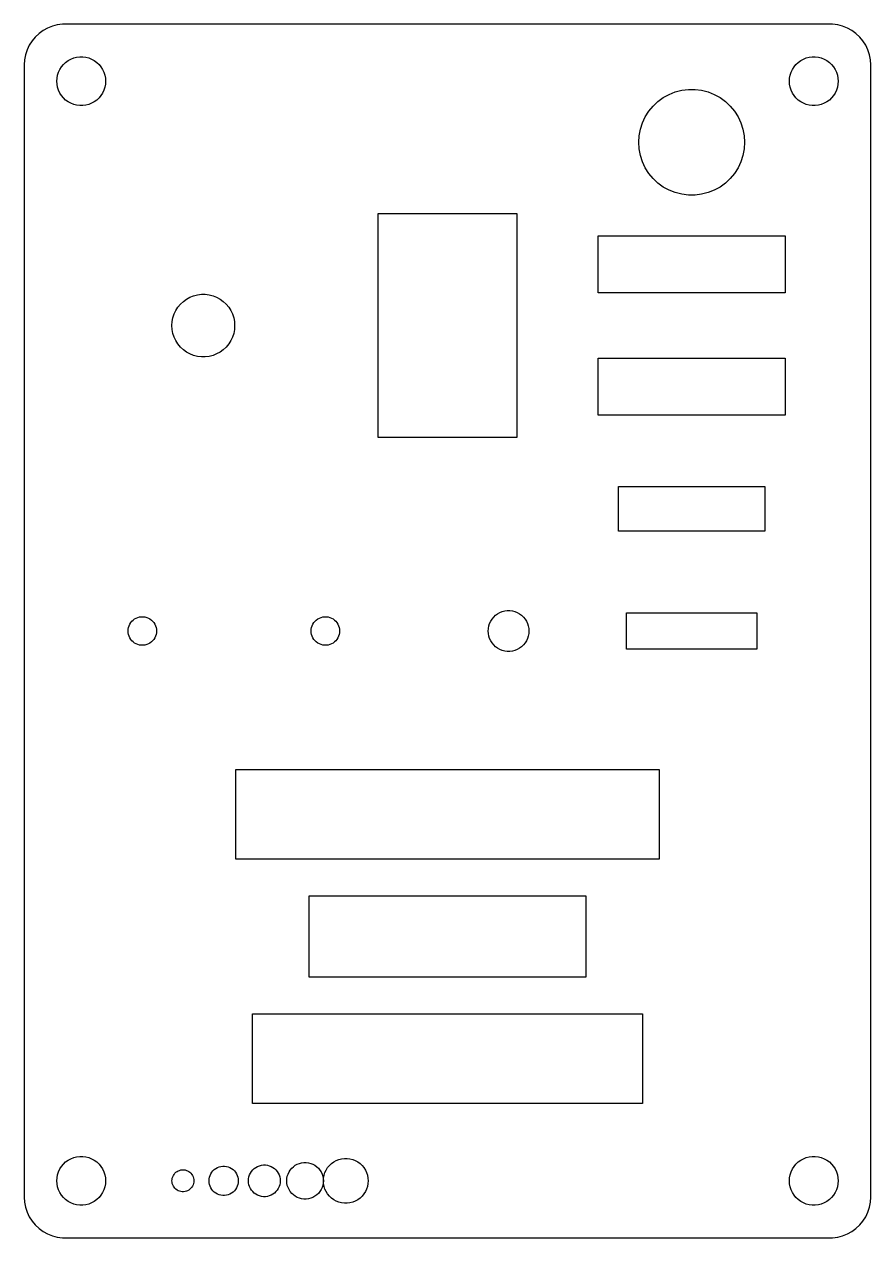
# Model space of a CAD drawing. Header units: metres. Extents: x -52 to 52, y -74 to 3413.
# Drawn here: x -52 to 52, y 2628.5 to 2777.5 of the extents above; entities that cross this region are included whole.
import ezdxf

# ---------------------------------------------------------------- set-up
doc = ezdxf.new("R2010")
doc.units = ezdxf.units.M

msp = doc.modelspace()

# ---------------------------------------------------------------- linework, layer by layer
for p, q in [((-49.1289, 2777.02), (-49.6791, 2776.72)), ((-48.5451, 2777.26), (-49.1289, 2777.02)), ((-47.9369, 2777.41), (-48.5451, 2777.26)), ((-47.3139, 2777.49), (-47.9369, 2777.41)), ((47.3139, 2777.49), (-47.3139, 2777.49)), ((47.9369, 2777.41), (47.3139, 2777.49)), ((48.5451, 2777.26), (47.9369, 2777.41)), ((49.1289, 2777.02), (48.5451, 2777.26)), ((49.6791, 2776.72), (49.1289, 2777.02)), ((-50.6448, 2775.92), (-51.0451, 2775.44)), ((-50.1871, 2776.35), (-50.6448, 2775.92)), ((-49.6791, 2776.72), (-50.1871, 2776.35)), ((50.1871, 2776.35), (49.6791, 2776.72)), ((50.6448, 2775.92), (50.1871, 2776.35)), ((51.0451, 2775.44), (50.6448, 2775.92)), ((-51.6489, 2774.34), (-51.8429, 2773.74)), ((-51.3815, 2774.91), (-51.6489, 2774.34)), ((-51.0451, 2775.44), (-51.3815, 2774.91)), ((51.3815, 2774.91), (51.0451, 2775.44)), ((51.6489, 2774.34), (51.3815, 2774.91)), ((51.8429, 2773.74), (51.6489, 2774.34)), ((-51.9606, 2773.13), (-52, 2772.5)), ((-51.8429, 2773.74), (-51.9606, 2773.13)), ((-47.427, 2772.26), (-47.1869, 2772.55)), ((-47.1869, 2772.55), (-46.9123, 2772.81)), ((-46.9123, 2772.81), (-46.6075, 2773.03)), ((-46.6075, 2773.03), (-46.2773, 2773.21)), ((-46.2773, 2773.21), (-45.927, 2773.35)), ((-45.927, 2773.35), (-45.5621, 2773.45)), ((-45.5621, 2773.45), (-45.1884, 2773.49)), ((-45.1884, 2773.49), (-44.8116, 2773.49)), ((-44.8116, 2773.49), (-44.4379, 2773.45)), ((-44.4379, 2773.45), (-44.0729, 2773.35)), ((-44.0729, 2773.35), (-43.7227, 2773.21)), ((-43.7227, 2773.21), (-43.3925, 2773.03)), ((-43.3925, 2773.03), (-43.0877, 2772.81)), ((-43.0877, 2772.81), (-42.8131, 2772.55)), ((-42.8131, 2772.55), (-42.5729, 2772.26)), ((42.5729, 2772.26), (42.8131, 2772.55)), ((42.8131, 2772.55), (43.0877, 2772.81)), ((43.0877, 2772.81), (43.3925, 2773.03)), ((43.3925, 2773.03), (43.7227, 2773.21)), ((43.7227, 2773.21), (44.0729, 2773.35)), ((44.0729, 2773.35), (44.4379, 2773.45)), ((44.4379, 2773.45), (44.8116, 2773.49)), ((44.8116, 2773.49), (45.1884, 2773.49)), ((45.1884, 2773.49), (45.5621, 2773.45)), ((45.5621, 2773.45), (45.927, 2773.35)), ((45.927, 2773.35), (46.2773, 2773.21)), ((46.2773, 2773.21), (46.6075, 2773.03)), ((46.6075, 2773.03), (46.9123, 2772.81)), ((46.9123, 2772.81), (47.1869, 2772.55)), ((47.1869, 2772.55), (47.427, 2772.26)), ((51.9606, 2773.13), (51.8429, 2773.74)), ((52, 2772.5), (51.9606, 2773.13)), ((-52, 2772.5), (-52, 2633.5)), ((-47.9763, 2770.88), (-47.9057, 2771.25)), ((-47.9057, 2771.25), (-47.7893, 2771.6)), ((-47.7893, 2771.6), (-47.6289, 2771.95)), ((-47.6289, 2771.95), (-47.427, 2772.26)), ((-42.5729, 2772.26), (-42.3711, 2771.95)), ((-42.3711, 2771.95), (-42.2107, 2771.6)), ((-42.2107, 2771.6), (-42.0942, 2771.25)), ((-42.0942, 2771.25), (-42.0237, 2770.88)), ((42.0237, 2770.88), (42.0942, 2771.25)), ((42.0942, 2771.25), (42.2107, 2771.6)), ((42.2107, 2771.6), (42.3711, 2771.95)), ((42.3711, 2771.95), (42.5729, 2772.26)), ((47.427, 2772.26), (47.6289, 2771.95)), ((47.6289, 2771.95), (47.7893, 2771.6)), ((47.7893, 2771.6), (47.9057, 2771.25)), ((47.9057, 2771.25), (47.9763, 2770.88)), ((52, 2633.5), (52, 2772.5)), ((-48, 2770.5), (-47.9763, 2770.88)), ((-47.9763, 2770.12), (-48, 2770.5)), ((-47.9057, 2769.75), (-47.9763, 2770.12)), ((-47.7893, 2769.4), (-47.9057, 2769.75)), ((-42.0942, 2769.75), (-42.2107, 2769.4)), ((-42.0237, 2770.12), (-42.0942, 2769.75)), ((-42.0237, 2770.88), (-42, 2770.5)), ((-42, 2770.5), (-42.0237, 2770.12)), ((42, 2770.5), (42.0237, 2770.88)), ((42.0237, 2770.12), (42, 2770.5)), ((42.0942, 2769.75), (42.0237, 2770.12)), ((42.2107, 2769.4), (42.0942, 2769.75)), ((47.9057, 2769.75), (47.7893, 2769.4)), ((47.9763, 2770.12), (47.9057, 2769.75)), ((47.9763, 2770.88), (48, 2770.5)), ((48, 2770.5), (47.9763, 2770.12)), ((-47.6289, 2769.05), (-47.7893, 2769.4)), ((-47.427, 2768.74), (-47.6289, 2769.05)), ((-47.1869, 2768.45), (-47.427, 2768.74)), ((-46.9123, 2768.19), (-47.1869, 2768.45)), ((-46.6075, 2767.97), (-46.9123, 2768.19)), ((-43.0877, 2768.19), (-43.3925, 2767.97)), ((-42.8131, 2768.45), (-43.0877, 2768.19)), ((-42.5729, 2768.74), (-42.8131, 2768.45)), ((-42.3711, 2769.05), (-42.5729, 2768.74)), ((-42.2107, 2769.4), (-42.3711, 2769.05)), ((25.8567, 2768.01), (26.5171, 2768.49)), ((26.5171, 2768.49), (27.2324, 2768.88)), ((27.2324, 2768.88), (27.9914, 2769.18)), ((27.9914, 2769.18), (28.782, 2769.38)), ((28.782, 2769.38), (29.5919, 2769.49)), ((29.5919, 2769.49), (30.4081, 2769.49)), ((30.4081, 2769.49), (31.218, 2769.38)), ((31.218, 2769.38), (32.0086, 2769.18)), ((32.0086, 2769.18), (32.7676, 2768.88)), ((32.7676, 2768.88), (33.4829, 2768.49)), ((33.4829, 2768.49), (34.1432, 2768.01)), ((42.3711, 2769.05), (42.2107, 2769.4)), ((42.5729, 2768.74), (42.3711, 2769.05)), ((42.8131, 2768.45), (42.5729, 2768.74)), ((43.0877, 2768.19), (42.8131, 2768.45)), ((43.3925, 2767.97), (43.0877, 2768.19)), ((46.9123, 2768.19), (46.6075, 2767.97)), ((47.1869, 2768.45), (46.9123, 2768.19)), ((47.427, 2768.74), (47.1869, 2768.45)), ((47.6289, 2769.05), (47.427, 2768.74)), ((47.7893, 2769.4), (47.6289, 2769.05)), ((-46.2773, 2767.79), (-46.6075, 2767.97)), ((-45.927, 2767.65), (-46.2773, 2767.79)), ((-45.5621, 2767.55), (-45.927, 2767.65)), ((-45.1884, 2767.51), (-45.5621, 2767.55)), ((-44.8116, 2767.51), (-45.1884, 2767.51)), ((-44.4379, 2767.55), (-44.8116, 2767.51)), ((-44.0729, 2767.65), (-44.4379, 2767.55)), ((-43.7227, 2767.79), (-44.0729, 2767.65)), ((-43.3925, 2767.97), (-43.7227, 2767.79)), ((24.304, 2766.13), (24.7414, 2766.82)), ((24.7414, 2766.82), (25.2617, 2767.45)), ((25.2617, 2767.45), (25.8567, 2768.01)), ((34.1432, 2768.01), (34.7383, 2767.45)), ((34.7383, 2767.45), (35.2586, 2766.82)), ((35.2586, 2766.82), (35.696, 2766.13)), ((43.7227, 2767.79), (43.3925, 2767.97)), ((44.0729, 2767.65), (43.7227, 2767.79)), ((44.4379, 2767.55), (44.0729, 2767.65)), ((44.8116, 2767.51), (44.4379, 2767.55)), ((45.1884, 2767.51), (44.8116, 2767.51)), ((45.5621, 2767.55), (45.1884, 2767.51)), ((45.927, 2767.65), (45.5621, 2767.55)), ((46.2773, 2767.79), (45.927, 2767.65)), ((46.6075, 2767.97), (46.2773, 2767.79)), ((23.7042, 2764.62), (23.9565, 2765.39)), ((23.9565, 2765.39), (24.304, 2766.13)), ((35.696, 2766.13), (36.0435, 2765.39)), ((36.0435, 2765.39), (36.2958, 2764.62)), ((23.5, 2763), (23.5513, 2763.81)), ((23.5513, 2763.81), (23.7042, 2764.62)), ((36.2958, 2764.62), (36.4487, 2763.81)), ((36.4487, 2763.81), (36.5, 2763)), ((23.5513, 2762.19), (23.5, 2763)), ((23.7042, 2761.38), (23.5513, 2762.19)), ((36.4487, 2762.19), (36.2958, 2761.38)), ((36.5, 2763), (36.4487, 2762.19)), ((23.9565, 2760.61), (23.7042, 2761.38)), ((24.304, 2759.87), (23.9565, 2760.61)), ((36.0435, 2760.61), (35.696, 2759.87)), ((36.2958, 2761.38), (36.0435, 2760.61)), ((24.7414, 2759.18), (24.304, 2759.87)), ((25.2617, 2758.55), (24.7414, 2759.18)), ((35.2586, 2759.18), (34.7383, 2758.55)), ((35.696, 2759.87), (35.2586, 2759.18)), ((25.8567, 2757.99), (25.2617, 2758.55)), ((26.5171, 2757.51), (25.8567, 2757.99)), ((34.1432, 2757.99), (33.4829, 2757.51)), ((34.7383, 2758.55), (34.1432, 2757.99)), ((27.2324, 2757.12), (26.5171, 2757.51)), ((27.9914, 2756.82), (27.2324, 2757.12)), ((28.782, 2756.62), (27.9914, 2756.82)), ((29.5919, 2756.51), (28.782, 2756.62)), ((30.4081, 2756.51), (29.5919, 2756.51)), ((31.218, 2756.62), (30.4081, 2756.51)), ((32.0086, 2756.82), (31.218, 2756.62)), ((32.7676, 2757.12), (32.0086, 2756.82)), ((33.4829, 2757.51), (32.7676, 2757.12)), ((-8.5, 2726.75), (-8.5, 2754.25)), ((-8.5, 2754.25), (8.5, 2754.25)), ((8.5, 2754.25), (8.5, 2726.75)), ((18.5, 2744.5), (18.5, 2751.5)), ((18.5, 2751.5), (41.5, 2751.5)), ((41.5, 2751.5), (41.5, 2744.5)), ((-31.1897, 2744.16), (-30.7214, 2744.28)), ((-30.7214, 2744.28), (-30.2417, 2744.34)), ((-30.2417, 2744.34), (-29.7583, 2744.34)), ((-29.7583, 2744.34), (-29.2786, 2744.28)), ((-29.2786, 2744.28), (-28.8103, 2744.16)), ((41.5, 2744.5), (18.5, 2744.5)), ((-33.3738, 2742.35), (-33.1147, 2742.76)), ((-33.1147, 2742.76), (-32.8065, 2743.14)), ((-32.8065, 2743.14), (-32.4541, 2743.47)), ((-32.4541, 2743.47), (-32.0629, 2743.75)), ((-32.0629, 2743.75), (-31.6392, 2743.98)), ((-31.6392, 2743.98), (-31.1897, 2744.16)), ((-28.8103, 2744.16), (-28.3607, 2743.98)), ((-28.3607, 2743.98), (-27.9371, 2743.75)), ((-27.9371, 2743.75), (-27.5459, 2743.47)), ((-27.5459, 2743.47), (-27.1935, 2743.14)), ((-27.1935, 2743.14), (-26.8853, 2742.76)), ((-26.8853, 2742.76), (-26.6262, 2742.35)), ((-33.8196, 2740.98), (-33.729, 2741.46)), ((-33.729, 2741.46), (-33.5796, 2741.92)), ((-33.5796, 2741.92), (-33.3738, 2742.35)), ((-26.6262, 2742.35), (-26.4203, 2741.92)), ((-26.4203, 2741.92), (-26.271, 2741.46)), ((-26.271, 2741.46), (-26.1804, 2740.98)), ((-33.85, 2740.5), (-33.8196, 2740.98)), ((-33.8196, 2740.02), (-33.85, 2740.5)), ((-33.729, 2739.54), (-33.8196, 2740.02)), ((-26.1804, 2740.02), (-26.271, 2739.54)), ((-26.1804, 2740.98), (-26.15, 2740.5)), ((-26.15, 2740.5), (-26.1804, 2740.02)), ((-33.5796, 2739.08), (-33.729, 2739.54)), ((-33.3738, 2738.65), (-33.5796, 2739.08)), ((-33.1147, 2738.24), (-33.3738, 2738.65)), ((-26.6262, 2738.65), (-26.8853, 2738.24)), ((-26.4203, 2739.08), (-26.6262, 2738.65)), ((-26.271, 2739.54), (-26.4203, 2739.08)), ((-32.8065, 2737.86), (-33.1147, 2738.24)), ((-32.4541, 2737.53), (-32.8065, 2737.86)), ((-32.0629, 2737.25), (-32.4541, 2737.53)), ((-31.6392, 2737.02), (-32.0629, 2737.25)), ((-31.1897, 2736.84), (-31.6392, 2737.02)), ((-30.7214, 2736.72), (-31.1897, 2736.84)), ((-28.8103, 2736.84), (-29.2786, 2736.72)), ((-28.3607, 2737.02), (-28.8103, 2736.84)), ((-27.9371, 2737.25), (-28.3607, 2737.02)), ((-27.5459, 2737.53), (-27.9371, 2737.25)), ((-27.1935, 2737.86), (-27.5459, 2737.53)), ((-26.8853, 2738.24), (-27.1935, 2737.86)), ((-30.2417, 2736.66), (-30.7214, 2736.72)), ((-29.7583, 2736.66), (-30.2417, 2736.66)), ((-29.2786, 2736.72), (-29.7583, 2736.66)), ((18.5, 2729.5), (18.5, 2736.5)), ((18.5, 2736.5), (41.5, 2736.5)), ((41.5, 2736.5), (41.5, 2729.5)), ((41.5, 2729.5), (18.5, 2729.5)), ((8.5, 2726.75), (-8.5, 2726.75)), ((21, 2715.25), (21, 2720.75)), ((21, 2720.75), (39, 2720.75)), ((39, 2720.75), (39, 2715.25)), ((39, 2715.25), (21, 2715.25)), ((7.03154, 2705.46), (7.34302, 2705.5)), ((7.34302, 2705.5), (7.65697, 2705.5)), ((7.65697, 2705.5), (7.96844, 2705.46)), ((-39.0335, 2703.84), (-38.9158, 2704.03)), ((-38.9158, 2704.03), (-38.7757, 2704.2)), ((-38.7757, 2704.2), (-38.6155, 2704.35)), ((-38.6155, 2704.35), (-38.4377, 2704.48)), ((-38.4377, 2704.48), (-38.2451, 2704.58)), ((-38.2451, 2704.58), (-38.0408, 2704.66)), ((-38.0408, 2704.66), (-37.8279, 2704.72)), ((-37.8279, 2704.72), (-37.6099, 2704.75)), ((-37.6099, 2704.75), (-37.3901, 2704.75)), ((-37.3901, 2704.75), (-37.1721, 2704.72)), ((-37.1721, 2704.72), (-36.9592, 2704.66)), ((-36.9592, 2704.66), (-36.7549, 2704.58)), ((-36.7549, 2704.58), (-36.5623, 2704.48)), ((-36.5623, 2704.48), (-36.3845, 2704.35)), ((-36.3845, 2704.35), (-36.2243, 2704.2)), ((-36.2243, 2704.2), (-36.0842, 2704.03)), ((-36.0842, 2704.03), (-35.9665, 2703.84)), ((-16.5335, 2703.84), (-16.4158, 2704.03)), ((-16.4158, 2704.03), (-16.2757, 2704.2)), ((-16.2757, 2704.2), (-16.1155, 2704.35)), ((-16.1155, 2704.35), (-15.9377, 2704.48)), ((-15.9377, 2704.48), (-15.7451, 2704.58)), ((-15.7451, 2704.58), (-15.5408, 2704.66)), ((-15.5408, 2704.66), (-15.3279, 2704.72)), ((-15.3279, 2704.72), (-15.1099, 2704.75)), ((-15.1099, 2704.75), (-14.8901, 2704.75)), ((-14.8901, 2704.75), (-14.6721, 2704.72)), ((-14.6721, 2704.72), (-14.4592, 2704.66)), ((-14.4592, 2704.66), (-14.2549, 2704.58)), ((-14.2549, 2704.58), (-14.0623, 2704.48)), ((-14.0623, 2704.48), (-13.8845, 2704.35)), ((-13.8845, 2704.35), (-13.7243, 2704.2)), ((-13.7243, 2704.2), (-13.5842, 2704.03)), ((-13.5842, 2704.03), (-13.4665, 2703.84)), ((5.17555, 2703.92), (5.30922, 2704.2)), ((5.30922, 2704.2), (5.47745, 2704.47)), ((5.47745, 2704.47), (5.67757, 2704.71)), ((5.67757, 2704.71), (5.90643, 2704.93)), ((5.90643, 2704.93), (6.16043, 2705.11)), ((6.16043, 2705.11), (6.43555, 2705.26)), ((6.43555, 2705.26), (6.72745, 2705.38)), ((6.72745, 2705.38), (7.03154, 2705.46)), ((7.96844, 2705.46), (8.27254, 2705.38)), ((8.27254, 2705.38), (8.56444, 2705.26)), ((8.56444, 2705.26), (8.83955, 2705.11)), ((8.83955, 2705.11), (9.09355, 2704.93)), ((9.09355, 2704.93), (9.32242, 2704.71)), ((9.32242, 2704.71), (9.52254, 2704.47)), ((9.52254, 2704.47), (9.69077, 2704.2)), ((9.69077, 2704.2), (9.82443, 2703.92)), ((22, 2700.75), (22, 2705.25)), ((22, 2705.25), (38, 2705.25)), ((38, 2705.25), (38, 2700.75)), ((-39.25, 2703), (-39.2362, 2703.22)), ((-39.2362, 2702.78), (-39.25, 2703)), ((-39.2362, 2703.22), (-39.195, 2703.44)), ((-39.195, 2702.56), (-39.2362, 2702.78)), ((-39.195, 2703.44), (-39.1271, 2703.64)), ((-39.1271, 2702.36), (-39.195, 2702.56)), ((-39.1271, 2703.64), (-39.0335, 2703.84)), ((-35.9665, 2703.84), (-35.8729, 2703.64)), ((-35.8729, 2703.64), (-35.805, 2703.44)), ((-35.805, 2702.56), (-35.8729, 2702.36)), ((-35.805, 2703.44), (-35.7638, 2703.22)), ((-35.7638, 2702.78), (-35.805, 2702.56)), ((-35.7638, 2703.22), (-35.75, 2703)), ((-35.75, 2703), (-35.7638, 2702.78)), ((-16.75, 2703), (-16.7362, 2703.22)), ((-16.7362, 2702.78), (-16.75, 2703)), ((-16.7362, 2703.22), (-16.695, 2703.44)), ((-16.695, 2702.56), (-16.7362, 2702.78)), ((-16.695, 2703.44), (-16.6271, 2703.64)), ((-16.6271, 2702.36), (-16.695, 2702.56)), ((-16.6271, 2703.64), (-16.5335, 2703.84)), ((-13.4665, 2703.84), (-13.3729, 2703.64)), ((-13.3729, 2703.64), (-13.305, 2703.44)), ((-13.305, 2702.56), (-13.3729, 2702.36)), ((-13.305, 2703.44), (-13.2638, 2703.22)), ((-13.2638, 2702.78), (-13.305, 2702.56)), ((-13.2638, 2703.22), (-13.25, 2703)), ((-13.25, 2703), (-13.2638, 2702.78)), ((5, 2703), (5.0197, 2703.31)), ((5.0197, 2702.69), (5, 2703)), ((5.0197, 2703.31), (5.07854, 2703.62)), ((5.07854, 2702.38), (5.0197, 2702.69)), ((5.07854, 2703.62), (5.17555, 2703.92)), ((9.82443, 2703.92), (9.92145, 2703.62)), ((9.92145, 2703.62), (9.98029, 2703.31)), ((9.98029, 2702.69), (9.92145, 2702.38)), ((9.98029, 2703.31), (10, 2703)), ((10, 2703), (9.98029, 2702.69)), ((-39.0335, 2702.16), (-39.1271, 2702.36)), ((-38.9158, 2701.97), (-39.0335, 2702.16)), ((-38.7757, 2701.8), (-38.9158, 2701.97)), ((-38.6155, 2701.65), (-38.7757, 2701.8)), ((-38.4377, 2701.52), (-38.6155, 2701.65)), ((-38.2451, 2701.42), (-38.4377, 2701.52)), ((-38.0408, 2701.34), (-38.2451, 2701.42)), ((-37.8279, 2701.28), (-38.0408, 2701.34)), ((-37.6099, 2701.25), (-37.8279, 2701.28)), ((-37.3901, 2701.25), (-37.6099, 2701.25)), ((-37.1721, 2701.28), (-37.3901, 2701.25)), ((-36.9592, 2701.34), (-37.1721, 2701.28)), ((-36.7549, 2701.42), (-36.9592, 2701.34)), ((-36.5623, 2701.52), (-36.7549, 2701.42)), ((-36.3845, 2701.65), (-36.5623, 2701.52)), ((-36.2243, 2701.8), (-36.3845, 2701.65)), ((-36.0842, 2701.97), (-36.2243, 2701.8)), ((-35.9665, 2702.16), (-36.0842, 2701.97)), ((-35.8729, 2702.36), (-35.9665, 2702.16)), ((-16.5335, 2702.16), (-16.6271, 2702.36)), ((-16.4158, 2701.97), (-16.5335, 2702.16)), ((-16.2757, 2701.8), (-16.4158, 2701.97)), ((-16.1155, 2701.65), (-16.2757, 2701.8)), ((-15.9377, 2701.52), (-16.1155, 2701.65)), ((-15.7451, 2701.42), (-15.9377, 2701.52)), ((-15.5408, 2701.34), (-15.7451, 2701.42)), ((-15.3279, 2701.28), (-15.5408, 2701.34)), ((-15.1099, 2701.25), (-15.3279, 2701.28)), ((-14.8901, 2701.25), (-15.1099, 2701.25)), ((-14.6721, 2701.28), (-14.8901, 2701.25)), ((-14.4592, 2701.34), (-14.6721, 2701.28)), ((-14.2549, 2701.42), (-14.4592, 2701.34)), ((-14.0623, 2701.52), (-14.2549, 2701.42)), ((-13.8845, 2701.65), (-14.0623, 2701.52)), ((-13.7243, 2701.8), (-13.8845, 2701.65)), ((-13.5842, 2701.97), (-13.7243, 2701.8)), ((-13.4665, 2702.16), (-13.5842, 2701.97)), ((-13.3729, 2702.36), (-13.4665, 2702.16)), ((5.17555, 2702.08), (5.07854, 2702.38)), ((5.30922, 2701.8), (5.17555, 2702.08)), ((5.47745, 2701.53), (5.30922, 2701.8)), ((5.67757, 2701.29), (5.47745, 2701.53)), ((5.90643, 2701.07), (5.67757, 2701.29)), ((6.16043, 2700.89), (5.90643, 2701.07)), ((9.09355, 2701.07), (8.83955, 2700.89)), ((9.32242, 2701.29), (9.09355, 2701.07)), ((9.52254, 2701.53), (9.32242, 2701.29)), ((9.69077, 2701.8), (9.52254, 2701.53)), ((9.82443, 2702.08), (9.69077, 2701.8)), ((9.92145, 2702.38), (9.82443, 2702.08)), ((6.43555, 2700.74), (6.16043, 2700.89)), ((6.72745, 2700.62), (6.43555, 2700.74)), ((7.03154, 2700.54), (6.72745, 2700.62)), ((7.34302, 2700.5), (7.03154, 2700.54)), ((7.65697, 2700.5), (7.34302, 2700.5)), ((7.96844, 2700.54), (7.65697, 2700.5)), ((8.27254, 2700.62), (7.96844, 2700.54)), ((8.56444, 2700.74), (8.27254, 2700.62)), ((8.83955, 2700.89), (8.56444, 2700.74)), ((38, 2700.75), (22, 2700.75)), ((-26.0222, 2675), (-26.0222, 2686)), ((-26.0222, 2686), (26.0222, 2686)), ((26.0222, 2686), (26.0222, 2675)), ((26.0222, 2675), (-26.0222, 2675)), ((-17, 2660.5), (-17, 2670.5)), ((-17, 2670.5), (17, 2670.5)), ((17, 2670.5), (17, 2660.5)), ((17, 2660.5), (-17, 2660.5)), ((-23.97, 2645), (-23.97, 2656)), ((-23.97, 2656), (23.97, 2656)), ((23.97, 2656), (23.97, 2645)), ((23.97, 2645), (-23.97, 2645)), ((-45.927, 2638.35), (-45.5621, 2638.45)), ((-45.5621, 2638.45), (-45.1884, 2638.49)), ((-45.1884, 2638.49), (-44.8116, 2638.49)), ((-44.8116, 2638.49), (-44.4379, 2638.45)), ((-44.4379, 2638.45), (-44.0729, 2638.35)), ((44.0729, 2638.35), (44.4379, 2638.45)), ((44.4379, 2638.45), (44.8116, 2638.49)), ((44.8116, 2638.49), (45.1884, 2638.49)), ((45.1884, 2638.49), (45.5621, 2638.45)), ((45.5621, 2638.45), (45.927, 2638.35)), ((-47.7893, 2636.6), (-47.6289, 2636.95)), ((-47.6289, 2636.95), (-47.427, 2637.26)), ((-47.427, 2637.26), (-47.1869, 2637.55)), ((-47.1869, 2637.55), (-46.9123, 2637.81)), ((-46.9123, 2637.81), (-46.6075, 2638.03)), ((-46.6075, 2638.03), (-46.2773, 2638.21)), ((-46.2773, 2638.21), (-45.927, 2638.35)), ((-44.0729, 2638.35), (-43.7227, 2638.21)), ((-43.7227, 2638.21), (-43.3925, 2638.03)), ((-43.3925, 2638.03), (-43.0877, 2637.81)), ((-43.0877, 2637.81), (-42.8131, 2637.55)), ((-42.8131, 2637.55), (-42.5729, 2637.26)), ((-42.5729, 2637.26), (-42.3711, 2636.95)), ((-42.3711, 2636.95), (-42.2107, 2636.6)), ((-28.6474, 2636.89), (-28.4645, 2637.02)), ((-28.4645, 2637.02), (-28.2664, 2637.13)), ((-28.2664, 2637.13), (-28.0562, 2637.21)), ((-28.0562, 2637.21), (-27.8373, 2637.27)), ((-27.8373, 2637.27), (-27.613, 2637.3)), ((-27.613, 2637.3), (-27.387, 2637.3)), ((-27.387, 2637.3), (-27.1627, 2637.27)), ((-27.1627, 2637.27), (-26.9438, 2637.21)), ((-26.9438, 2637.21), (-26.7336, 2637.13)), ((-26.7336, 2637.13), (-26.5355, 2637.02)), ((-26.5355, 2637.02), (-26.3526, 2636.89)), ((-23.9215, 2636.83), (-23.743, 2637)), ((-23.743, 2637), (-23.5449, 2637.15)), ((-23.5449, 2637.15), (-23.3303, 2637.26)), ((-23.3303, 2637.26), (-23.1026, 2637.35)), ((-23.1026, 2637.35), (-22.8654, 2637.42)), ((-22.8654, 2637.42), (-22.6224, 2637.45)), ((-22.6224, 2637.45), (-22.3775, 2637.45)), ((-22.3775, 2637.45), (-22.1346, 2637.42)), ((-22.1346, 2637.42), (-21.8974, 2637.35)), ((-21.8974, 2637.35), (-21.6697, 2637.26)), ((-21.6697, 2637.26), (-21.4551, 2637.15)), ((-21.4551, 2637.15), (-21.257, 2637)), ((-21.257, 2637), (-21.0785, 2636.83)), ((-19.3203, 2636.82), (-19.1402, 2637.04)), ((-19.1402, 2637.04), (-18.9342, 2637.23)), ((-18.9342, 2637.23), (-18.7056, 2637.4)), ((-18.7056, 2637.4), (-18.458, 2637.54)), ((-18.458, 2637.54), (-18.1953, 2637.64)), ((-18.1953, 2637.64), (-17.9216, 2637.71)), ((-17.9216, 2637.71), (-17.6413, 2637.75)), ((-17.6413, 2637.75), (-17.3587, 2637.75)), ((-17.3587, 2637.75), (-17.0784, 2637.71)), ((-17.0784, 2637.71), (-16.8047, 2637.64)), ((-16.8047, 2637.64), (-16.542, 2637.54)), ((-16.542, 2637.54), (-16.2944, 2637.4)), ((-16.2944, 2637.4), (-16.0658, 2637.23)), ((-16.0658, 2637.23), (-15.8598, 2637.04)), ((-15.8598, 2637.04), (-15.6797, 2636.82)), ((-14.9098, 2636.82), (-14.7248, 2637.12)), ((-14.7248, 2637.12), (-14.5047, 2637.38)), ((-14.5047, 2637.38), (-14.2529, 2637.62)), ((-14.2529, 2637.62), (-13.9735, 2637.82)), ((-13.9735, 2637.82), (-13.6709, 2637.99)), ((-13.6709, 2637.99), (-13.3498, 2638.12)), ((-13.3498, 2638.12), (-13.0153, 2638.2)), ((-13.0153, 2638.2), (-12.6727, 2638.24)), ((-12.6727, 2638.24), (-12.3273, 2638.24)), ((-12.3273, 2638.24), (-11.9847, 2638.2)), ((-11.9847, 2638.2), (-11.6502, 2638.12)), ((-11.6502, 2638.12), (-11.3291, 2637.99)), ((-11.3291, 2637.99), (-11.0265, 2637.82)), ((-11.0265, 2637.82), (-10.7471, 2637.62)), ((-10.7471, 2637.62), (-10.4953, 2637.38)), ((-10.4953, 2637.38), (-10.2752, 2637.12)), ((-10.2752, 2637.12), (-10.0901, 2636.82)), ((42.2107, 2636.6), (42.3711, 2636.95)), ((42.3711, 2636.95), (42.5729, 2637.26)), ((42.5729, 2637.26), (42.8131, 2637.55)), ((42.8131, 2637.55), (43.0877, 2637.81)), ((43.0877, 2637.81), (43.3925, 2638.03)), ((43.3925, 2638.03), (43.7227, 2638.21)), ((43.7227, 2638.21), (44.0729, 2638.35)), ((45.927, 2638.35), (46.2773, 2638.21)), ((46.2773, 2638.21), (46.6075, 2638.03)), ((46.6075, 2638.03), (46.9123, 2637.81)), ((46.9123, 2637.81), (47.1869, 2637.55)), ((47.1869, 2637.55), (47.427, 2637.26)), ((47.427, 2637.26), (47.6289, 2636.95)), ((47.6289, 2636.95), (47.7893, 2636.6)), ((-48, 2635.5), (-47.9763, 2635.88)), ((-47.9763, 2635.12), (-48, 2635.5)), ((-47.9763, 2635.88), (-47.9057, 2636.25)), ((-47.9057, 2636.25), (-47.7893, 2636.6)), ((-42.2107, 2636.6), (-42.0942, 2636.25)), ((-42.0942, 2636.25), (-42.0237, 2635.88)), ((-42.0237, 2635.88), (-42, 2635.5)), ((-42, 2635.5), (-42.0237, 2635.12)), ((-33.85, 2635.5), (-33.8394, 2635.67)), ((-33.8394, 2635.33), (-33.85, 2635.5)), ((-33.8394, 2635.67), (-33.8076, 2635.84)), ((-33.8076, 2635.84), (-33.7552, 2636)), ((-33.7552, 2636), (-33.683, 2636.15)), ((-33.683, 2636.15), (-33.5922, 2636.29)), ((-33.5922, 2636.29), (-33.4841, 2636.42)), ((-33.4841, 2636.42), (-33.3605, 2636.54)), ((-33.3605, 2636.54), (-33.2234, 2636.64)), ((-33.2234, 2636.64), (-33.0748, 2636.72)), ((-33.0748, 2636.72), (-32.9172, 2636.78)), ((-32.9172, 2636.78), (-32.753, 2636.83)), ((-32.753, 2636.83), (-32.5848, 2636.85)), ((-32.5848, 2636.85), (-32.4152, 2636.85)), ((-32.4152, 2636.85), (-32.247, 2636.83)), ((-32.247, 2636.83), (-32.0828, 2636.78)), ((-32.0828, 2636.78), (-31.9252, 2636.72)), ((-31.9252, 2636.72), (-31.7766, 2636.64)), ((-31.7766, 2636.64), (-31.6395, 2636.54)), ((-31.6395, 2636.54), (-31.5159, 2636.42)), ((-31.5159, 2636.42), (-31.4078, 2636.29)), ((-31.4078, 2636.29), (-31.317, 2636.15)), ((-31.317, 2636.15), (-31.2448, 2636)), ((-31.2448, 2636), (-31.1924, 2635.84)), ((-31.1924, 2635.84), (-31.1606, 2635.67)), ((-31.1606, 2635.67), (-31.15, 2635.5)), ((-31.15, 2635.5), (-31.1606, 2635.33)), ((-29.3, 2635.5), (-29.2858, 2635.73)), ((-29.2858, 2635.27), (-29.3, 2635.5)), ((-29.2858, 2635.73), (-29.2434, 2635.95)), ((-29.2434, 2635.95), (-29.1736, 2636.16)), ((-29.1736, 2636.16), (-29.0773, 2636.37)), ((-29.0773, 2636.37), (-28.9562, 2636.56)), ((-28.9562, 2636.56), (-28.8121, 2636.73)), ((-28.8121, 2636.73), (-28.6474, 2636.89)), ((-26.3526, 2636.89), (-26.1879, 2636.73)), ((-26.1879, 2636.73), (-26.0438, 2636.56)), ((-26.0438, 2636.56), (-25.9226, 2636.37)), ((-25.9226, 2636.37), (-25.8264, 2636.16)), ((-25.8264, 2636.16), (-25.7565, 2635.95)), ((-25.7565, 2635.95), (-25.7142, 2635.73)), ((-25.7142, 2635.73), (-25.7, 2635.5)), ((-25.7, 2635.5), (-25.7142, 2635.27)), ((-24.45, 2635.5), (-24.4346, 2635.74)), ((-24.4346, 2635.26), (-24.45, 2635.5)), ((-24.4346, 2635.74), (-24.3887, 2635.98)), ((-24.3887, 2635.98), (-24.3131, 2636.22)), ((-24.3131, 2636.22), (-24.2088, 2636.44)), ((-24.2088, 2636.44), (-24.0776, 2636.65)), ((-24.0776, 2636.65), (-23.9215, 2636.83)), ((-21.0785, 2636.83), (-20.9224, 2636.65)), ((-20.9224, 2636.65), (-20.7912, 2636.44)), ((-20.7912, 2636.44), (-20.6869, 2636.22)), ((-20.6869, 2636.22), (-20.6113, 2635.98)), ((-20.6113, 2635.98), (-20.5654, 2635.74)), ((-20.5654, 2635.74), (-20.55, 2635.5)), ((-20.55, 2635.5), (-20.5654, 2635.26)), ((-19.75, 2635.5), (-19.7323, 2635.78)), ((-19.7323, 2635.22), (-19.75, 2635.5)), ((-19.7323, 2635.78), (-19.6793, 2636.06)), ((-19.6793, 2636.06), (-19.592, 2636.33)), ((-19.592, 2636.33), (-19.4717, 2636.58)), ((-19.4717, 2636.58), (-19.3203, 2636.82)), ((-15.6797, 2636.82), (-15.5283, 2636.58)), ((-15.5283, 2636.58), (-15.408, 2636.33)), ((-15.408, 2636.33), (-15.3207, 2636.06)), ((-15.3207, 2636.06), (-15.2677, 2635.78)), ((-15.2677, 2635.78), (-15.25, 2635.5)), ((-15.25, 2635.5), (-15.2677, 2635.22)), ((-15.25, 2635.5), (-15.2283, 2635.84)), ((-15.2283, 2635.16), (-15.25, 2635.5)), ((-15.2283, 2635.84), (-15.1636, 2636.18)), ((-15.1636, 2636.18), (-15.0569, 2636.51)), ((-15.0569, 2636.51), (-14.9098, 2636.82)), ((-10.0901, 2636.82), (-9.9431, 2636.51)), ((-9.9431, 2636.51), (-9.8364, 2636.18)), ((-9.8364, 2636.18), (-9.77168, 2635.84)), ((-9.77168, 2635.84), (-9.75, 2635.5)), ((-9.75, 2635.5), (-9.77168, 2635.16)), ((42, 2635.5), (42.0237, 2635.88)), ((42.0237, 2635.12), (42, 2635.5)), ((42.0237, 2635.88), (42.0942, 2636.25)), ((42.0942, 2636.25), (42.2107, 2636.6)), ((47.7893, 2636.6), (47.9057, 2636.25)), ((47.9057, 2636.25), (47.9763, 2635.88)), ((47.9763, 2635.88), (48, 2635.5)), ((48, 2635.5), (47.9763, 2635.12)), ((-47.9057, 2634.75), (-47.9763, 2635.12)), ((-47.7893, 2634.4), (-47.9057, 2634.75)), ((-47.6289, 2634.05), (-47.7893, 2634.4)), ((-47.427, 2633.74), (-47.6289, 2634.05)), ((-42.3711, 2634.05), (-42.5729, 2633.74)), ((-42.2107, 2634.4), (-42.3711, 2634.05)), ((-42.0942, 2634.75), (-42.2107, 2634.4)), ((-42.0237, 2635.12), (-42.0942, 2634.75)), ((-33.8076, 2635.16), (-33.8394, 2635.33)), ((-33.7552, 2635), (-33.8076, 2635.16)), ((-33.683, 2634.85), (-33.7552, 2635)), ((-33.5922, 2634.71), (-33.683, 2634.85)), ((-33.4841, 2634.58), (-33.5922, 2634.71)), ((-33.3605, 2634.46), (-33.4841, 2634.58)), ((-33.2234, 2634.36), (-33.3605, 2634.46)), ((-33.0748, 2634.28), (-33.2234, 2634.36)), ((-32.9172, 2634.22), (-33.0748, 2634.28)), ((-32.753, 2634.17), (-32.9172, 2634.22)), ((-32.5848, 2634.15), (-32.753, 2634.17)), ((-32.4152, 2634.15), (-32.5848, 2634.15)), ((-32.247, 2634.17), (-32.4152, 2634.15)), ((-32.0828, 2634.22), (-32.247, 2634.17)), ((-31.9252, 2634.28), (-32.0828, 2634.22)), ((-31.7766, 2634.36), (-31.9252, 2634.28)), ((-31.6395, 2634.46), (-31.7766, 2634.36)), ((-31.5159, 2634.58), (-31.6395, 2634.46)), ((-31.4078, 2634.71), (-31.5159, 2634.58)), ((-31.317, 2634.85), (-31.4078, 2634.71)), ((-31.2448, 2635), (-31.317, 2634.85)), ((-31.1924, 2635.16), (-31.2448, 2635)), ((-31.1606, 2635.33), (-31.1924, 2635.16)), ((-29.2434, 2635.05), (-29.2858, 2635.27)), ((-29.1736, 2634.84), (-29.2434, 2635.05)), ((-29.0773, 2634.63), (-29.1736, 2634.84)), ((-28.9562, 2634.44), (-29.0773, 2634.63)), ((-28.8121, 2634.27), (-28.9562, 2634.44)), ((-28.6474, 2634.11), (-28.8121, 2634.27)), ((-28.4645, 2633.98), (-28.6474, 2634.11)), ((-28.2664, 2633.87), (-28.4645, 2633.98)), ((-26.5355, 2633.98), (-26.7336, 2633.87)), ((-26.3526, 2634.11), (-26.5355, 2633.98)), ((-26.1879, 2634.27), (-26.3526, 2634.11)), ((-26.0438, 2634.44), (-26.1879, 2634.27)), ((-25.9226, 2634.63), (-26.0438, 2634.44)), ((-25.8264, 2634.84), (-25.9226, 2634.63)), ((-25.7565, 2635.05), (-25.8264, 2634.84)), ((-25.7142, 2635.27), (-25.7565, 2635.05)), ((-24.3887, 2635.02), (-24.4346, 2635.26)), ((-24.3131, 2634.78), (-24.3887, 2635.02)), ((-24.2088, 2634.56), (-24.3131, 2634.78)), ((-24.0776, 2634.35), (-24.2088, 2634.56)), ((-23.9215, 2634.17), (-24.0776, 2634.35)), ((-23.743, 2634), (-23.9215, 2634.17)), ((-23.5449, 2633.85), (-23.743, 2634)), ((-21.257, 2634), (-21.4551, 2633.85)), ((-21.0785, 2634.17), (-21.257, 2634)), ((-20.9224, 2634.35), (-21.0785, 2634.17)), ((-20.7912, 2634.56), (-20.9224, 2634.35)), ((-20.6869, 2634.78), (-20.7912, 2634.56)), ((-20.6113, 2635.02), (-20.6869, 2634.78)), ((-20.5654, 2635.26), (-20.6113, 2635.02)), ((-19.6793, 2634.94), (-19.7323, 2635.22)), ((-19.592, 2634.67), (-19.6793, 2634.94)), ((-19.4717, 2634.42), (-19.592, 2634.67)), ((-19.3203, 2634.18), (-19.4717, 2634.42)), ((-19.1402, 2633.96), (-19.3203, 2634.18)), ((-15.6797, 2634.18), (-15.8598, 2633.96)), ((-15.5283, 2634.42), (-15.6797, 2634.18)), ((-15.408, 2634.67), (-15.5283, 2634.42)), ((-15.3207, 2634.94), (-15.408, 2634.67)), ((-15.2677, 2635.22), (-15.3207, 2634.94)), ((-15.1636, 2634.82), (-15.2283, 2635.16)), ((-15.0569, 2634.49), (-15.1636, 2634.82)), ((-14.9098, 2634.18), (-15.0569, 2634.49)), ((-14.7248, 2633.88), (-14.9098, 2634.18)), ((-10.0901, 2634.18), (-10.2752, 2633.88)), ((-9.9431, 2634.49), (-10.0901, 2634.18)), ((-9.8364, 2634.82), (-9.9431, 2634.49)), ((-9.77168, 2635.16), (-9.8364, 2634.82)), ((42.0942, 2634.75), (42.0237, 2635.12)), ((42.2107, 2634.4), (42.0942, 2634.75)), ((42.3711, 2634.05), (42.2107, 2634.4)), ((42.5729, 2633.74), (42.3711, 2634.05)), ((47.6289, 2634.05), (47.427, 2633.74)), ((47.7893, 2634.4), (47.6289, 2634.05)), ((47.9057, 2634.75), (47.7893, 2634.4)), ((47.9763, 2635.12), (47.9057, 2634.75)), ((-52, 2633.5), (-51.9606, 2632.87)), ((-51.9606, 2632.87), (-51.8429, 2632.26)), ((-47.1869, 2633.45), (-47.427, 2633.74)), ((-46.9123, 2633.19), (-47.1869, 2633.45)), ((-46.6075, 2632.97), (-46.9123, 2633.19)), ((-46.2773, 2632.79), (-46.6075, 2632.97)), ((-45.927, 2632.65), (-46.2773, 2632.79)), ((-45.5621, 2632.55), (-45.927, 2632.65)), ((-45.1884, 2632.51), (-45.5621, 2632.55)), ((-44.8116, 2632.51), (-45.1884, 2632.51)), ((-44.4379, 2632.55), (-44.8116, 2632.51)), ((-44.0729, 2632.65), (-44.4379, 2632.55)), ((-43.7227, 2632.79), (-44.0729, 2632.65)), ((-43.3925, 2632.97), (-43.7227, 2632.79)), ((-43.0877, 2633.19), (-43.3925, 2632.97)), ((-42.8131, 2633.45), (-43.0877, 2633.19)), ((-42.5729, 2633.74), (-42.8131, 2633.45)), ((-28.0562, 2633.79), (-28.2664, 2633.87)), ((-27.8373, 2633.73), (-28.0562, 2633.79)), ((-27.613, 2633.7), (-27.8373, 2633.73)), ((-27.387, 2633.7), (-27.613, 2633.7)), ((-27.1627, 2633.73), (-27.387, 2633.7)), ((-26.9438, 2633.79), (-27.1627, 2633.73)), ((-26.7336, 2633.87), (-26.9438, 2633.79)), ((-23.3303, 2633.74), (-23.5449, 2633.85)), ((-23.1026, 2633.65), (-23.3303, 2633.74)), ((-22.8654, 2633.58), (-23.1026, 2633.65)), ((-22.6224, 2633.55), (-22.8654, 2633.58)), ((-22.3775, 2633.55), (-22.6224, 2633.55)), ((-22.1346, 2633.58), (-22.3775, 2633.55)), ((-21.8974, 2633.65), (-22.1346, 2633.58)), ((-21.6697, 2633.74), (-21.8974, 2633.65)), ((-21.4551, 2633.85), (-21.6697, 2633.74)), ((-18.9342, 2633.77), (-19.1402, 2633.96)), ((-18.7056, 2633.6), (-18.9342, 2633.77)), ((-18.458, 2633.46), (-18.7056, 2633.6)), ((-18.1953, 2633.36), (-18.458, 2633.46)), ((-17.9216, 2633.29), (-18.1953, 2633.36)), ((-17.6413, 2633.25), (-17.9216, 2633.29)), ((-17.3587, 2633.25), (-17.6413, 2633.25)), ((-17.0784, 2633.29), (-17.3587, 2633.25)), ((-16.8047, 2633.36), (-17.0784, 2633.29)), ((-16.542, 2633.46), (-16.8047, 2633.36)), ((-16.2944, 2633.6), (-16.542, 2633.46)), ((-16.0658, 2633.77), (-16.2944, 2633.6)), ((-15.8598, 2633.96), (-16.0658, 2633.77)), ((-14.5047, 2633.62), (-14.7248, 2633.88)), ((-14.2529, 2633.38), (-14.5047, 2633.62)), ((-13.9735, 2633.18), (-14.2529, 2633.38)), ((-13.6709, 2633.01), (-13.9735, 2633.18)), ((-13.3498, 2632.88), (-13.6709, 2633.01)), ((-13.0153, 2632.8), (-13.3498, 2632.88)), ((-12.6727, 2632.76), (-13.0153, 2632.8)), ((-12.3273, 2632.76), (-12.6727, 2632.76)), ((-11.9847, 2632.8), (-12.3273, 2632.76)), ((-11.6502, 2632.88), (-11.9847, 2632.8)), ((-11.3291, 2633.01), (-11.6502, 2632.88)), ((-11.0265, 2633.18), (-11.3291, 2633.01)), ((-10.7471, 2633.38), (-11.0265, 2633.18)), ((-10.4953, 2633.62), (-10.7471, 2633.38)), ((-10.2752, 2633.88), (-10.4953, 2633.62)), ((42.8131, 2633.45), (42.5729, 2633.74)), ((43.0877, 2633.19), (42.8131, 2633.45)), ((43.3925, 2632.97), (43.0877, 2633.19)), ((43.7227, 2632.79), (43.3925, 2632.97)), ((44.0729, 2632.65), (43.7227, 2632.79)), ((44.4379, 2632.55), (44.0729, 2632.65)), ((44.8116, 2632.51), (44.4379, 2632.55)), ((45.1884, 2632.51), (44.8116, 2632.51)), ((45.5621, 2632.55), (45.1884, 2632.51)), ((45.927, 2632.65), (45.5621, 2632.55)), ((46.2773, 2632.79), (45.927, 2632.65)), ((46.6075, 2632.97), (46.2773, 2632.79)), ((46.9123, 2633.19), (46.6075, 2632.97)), ((47.1869, 2633.45), (46.9123, 2633.19)), ((47.427, 2633.74), (47.1869, 2633.45)), ((51.8429, 2632.26), (51.9606, 2632.87)), ((51.9606, 2632.87), (52, 2633.5)), ((-51.8429, 2632.26), (-51.6489, 2631.66)), ((-51.6489, 2631.66), (-51.3815, 2631.09)), ((-51.3815, 2631.09), (-51.0451, 2630.56)), ((51.0451, 2630.56), (51.3815, 2631.09)), ((51.3815, 2631.09), (51.6489, 2631.66)), ((51.6489, 2631.66), (51.8429, 2632.26)), ((-51.0451, 2630.56), (-50.6448, 2630.08)), ((-50.6448, 2630.08), (-50.1871, 2629.65)), ((-50.1871, 2629.65), (-49.6791, 2629.28)), ((49.6791, 2629.28), (50.1871, 2629.65)), ((50.1871, 2629.65), (50.6448, 2630.08)), ((50.6448, 2630.08), (51.0451, 2630.56)), ((-49.6791, 2629.28), (-49.1289, 2628.98)), ((-49.1289, 2628.98), (-48.5451, 2628.74)), ((-48.5451, 2628.74), (-47.9369, 2628.59)), ((-47.9369, 2628.59), (-47.3139, 2628.51)), ((-47.3139, 2628.51), (47.3139, 2628.51)), ((47.3139, 2628.51), (47.9369, 2628.59)), ((47.9369, 2628.59), (48.5451, 2628.74)), ((48.5451, 2628.74), (49.1289, 2628.98)), ((49.1289, 2628.98), (49.6791, 2629.28))]:
    msp.add_line(p, q)

doc.saveas('drawing.dxf')
